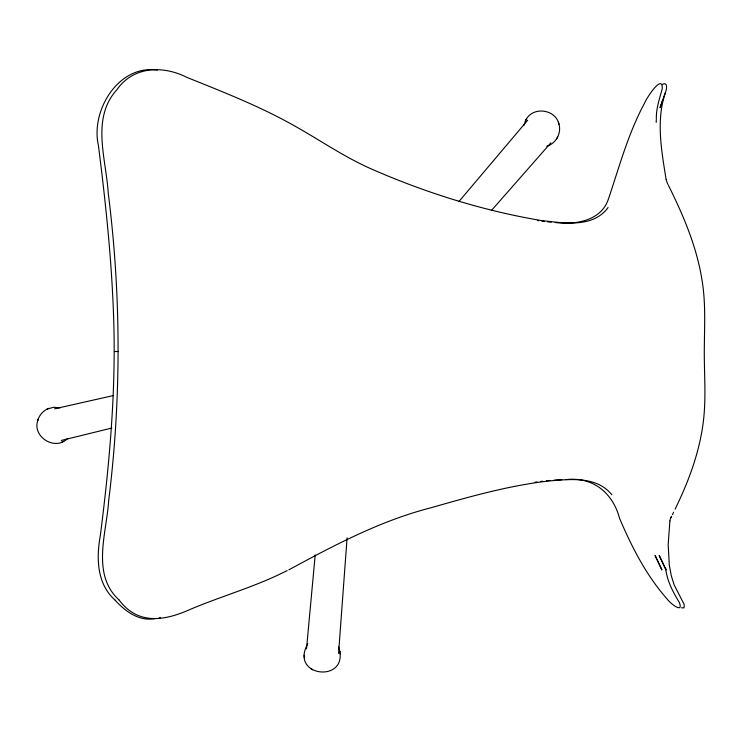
<?xml version="1.0" encoding="UTF-8"?>
<svg xmlns="http://www.w3.org/2000/svg" width="742" height="742" viewBox="0 0 742 742"><rect width="100%" height="100%" fill="white"/><g stroke="black" fill="none" stroke-linecap="round" stroke-linejoin="round"><path stroke-width="1.11" d="M157.36 70.054C118.516 64.406 90.441 110.614 98.398 145.404C106.227 207.018 112.663 268.882 113.99 331.025C115.316 399.289 108.991 467.488 100.383 535.149C96.302 557.594 96.562 583.5 114.908 599.944M606.279 209.884C590.289 228.063 562.881 222.758 541.586 220.587C483.701 210.876 427.095 193.189 373.309 169.816C345.568 157.898 320.757 140.581 294.528 125.88C260.247 106.496 223.5 92.101 187.03 77.437C163.045 65.25 133.319 66.159 117.013 89.596C90.728 118.191 106.254 159.252 108.221 192.939C121.159 295.056 121.4 398.547 108.675 500.683C106.783 532.506 90.904 574.243 119.035 599.944M338.547 646.755C350.929 683.836 288.323 677.696 307.856 643.685M656.206 122.402L656.29 119.777M656.327 118.933C656.058 108.397 659.647 98.538 662.281 88.558C662.652 72.837 645.596 99.66 644.705 102.878C628.288 133.115 619.403 166.533 608.449 198.939C601.308 220.93 575.356 225.03 555.183 222.517M338.556 653.414L347.098 537.811M306.511 648.823L315.211 554.858M669.905 520.967L670.406 518.612M669.896 521.023L668.18 544.693L669.321 565.2L671.269 575.653L674.07 584.705L684.18 604.48L684.041 607.837L681.444 607.819M37.935 419.944C31.628 436.676 55.288 451.59 67.624 438.383M523.75 125.667L525.818 120.065M37.981 419.805C39.447 415.01 43.082 410.91 47.664 408.888M37.657 420.816L38.278 418.85M662.615 100.383L660.046 107.729L665.203 93.065C666.668 90.125 668.217 81.416 662.504 84.263M664.749 94.549C656.086 122.124 661.725 151.674 666.112 179.499M664.786 94.419L665.286 93.065M546.771 146.193C556.277 143.605 562.056 132.354 558.605 123.126M675.09 509.179C688.799 481.178 699.873 451.414 703.49 420.287C706.347 395.82 703.935 371.167 704.343 346.616C704.529 325.441 705.642 304.081 702.47 283.054C697.508 248.691 683.892 216.339 668.477 185.481M670.944 517.554L670.629 518.185M673.374 512.685L673.615 512.184M671.13 517.174L671.538 516.376M672.391 514.66L673.124 513.176M671.222 516.988L670.796 517.86M525.948 119.833C532.96 106.05 555.749 109.157 558.967 124.22M556.537 138.986L557.771 136.834M525.271 121.02L526.505 118.868M608.069 207.51L606.743 209.309M458.899 201.564L527.645 120.278M491.38 210.58L550.87 142.835M288.851 569.837C334.401 545.147 380.563 520.661 431.148 507.713C469.899 496.63 508.919 485.546 549.08 480.955C569.494 479.267 594.685 476.197 610.109 492.744M287.182 570.635L284.845 571.748M284.167 572.063C253.968 587.135 221.366 596.197 190.369 609.33C164.807 620.794 138.077 625.441 119.147 600.046M47.915 408.786L53.786 407.284L60 407.877M61.401 442.26L62.421 441.796M62.662 441.694L63.664 441.24M46.663 409.343L48.935 408.332M61.308 440.442L111.884 428.041M54.648 408.805L113.276 395.579M159.131 617.91L160.355 617.669M535.075 482.189L537.125 481.91M155.412 618.531C139.357 621.852 125.148 611.334 115.01 600.046M540.454 481.475L542.717 481.206M546.418 480.797L550.035 480.454M554.209 480.111L561.815 479.703M565.858 479.62C593.136 476.447 612.883 493.078 619.589 518.417C631.822 547.095 646.282 575.421 667.039 598.924C669.896 603.163 683.864 614.265 679.357 602.532C672.901 591.931 666.947 580.736 665.62 568.112M114.379 351.504L118.507 351.504M551.167 222.192L547.707 221.858M544.136 221.459L541.948 221.19M538.59 220.745L537.458 220.587M310.898 668.625L311.723 669.21M311.835 669.303L312.577 669.831M610.601 493.3L611.798 494.719M668.069 184.647L667.457 183.432M667.281 183.061L666.14 179.638M558.318 122.263L558.652 123.265M340.04 651.411L340.161 652.506M340.188 652.765L340.309 653.878M304.192 655.251L304.313 656.364M304.331 656.624L304.452 657.718M665.973 569.791L659.267 555.572L665.973 569.791M661.836 569.791L655.14 555.572L661.836 569.791"/></g></svg>
